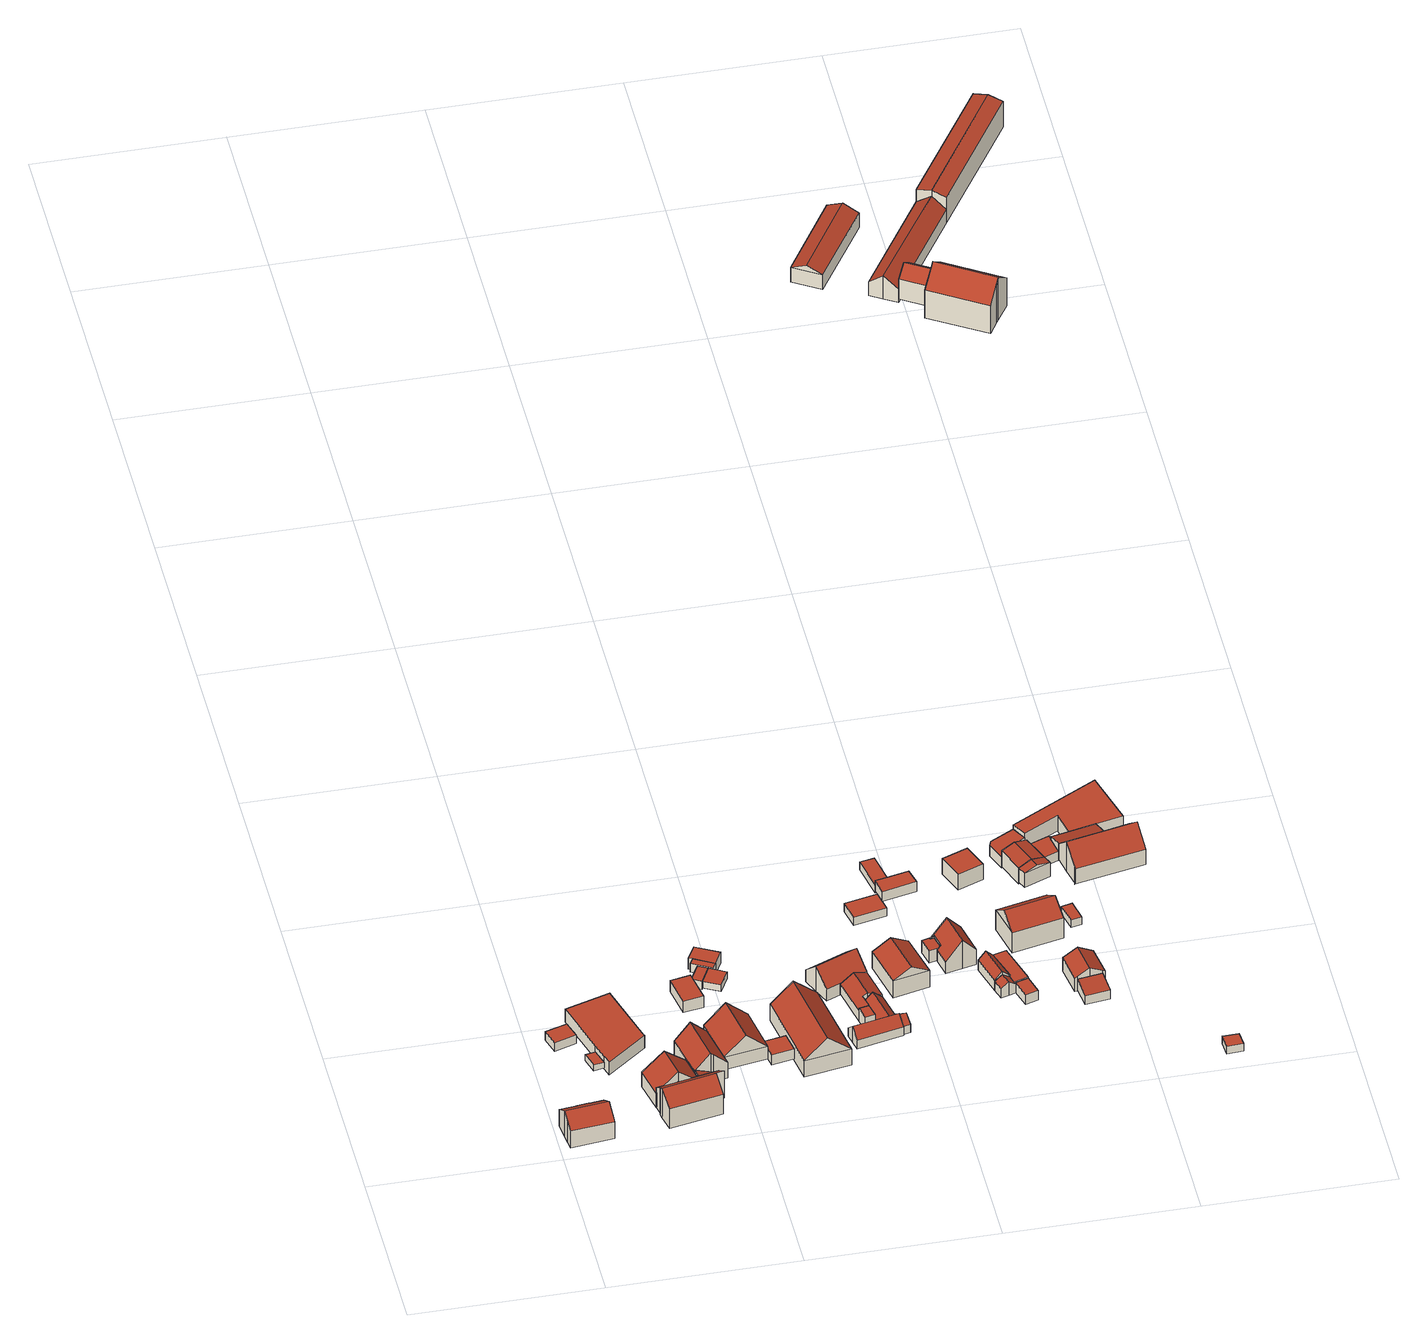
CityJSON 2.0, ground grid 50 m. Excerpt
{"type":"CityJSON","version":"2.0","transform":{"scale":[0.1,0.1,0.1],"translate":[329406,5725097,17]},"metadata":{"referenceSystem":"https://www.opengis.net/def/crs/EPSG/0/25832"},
"CityObjects":{
"building1":{"type":"Building","attributes":{"Geometrietyp2DReferenz":"3000","Gemeindeschluessel":"05170048","function":"31001_1010","roofType":"3100","measuredHeight":8.38},"address":[{"country":"Germany","locality":"Wesel","thoroughfareNumber":"11","thoroughfareName":"Werricher Straße"}],"geometry":[{"type":"Solid","lod":"2","boundaries":[[[[0,1,2,3]],[[4,5,1,0]],[[6,7,5,4]],[[8,9,7,6]],[[10,11,9,8]],[[12,13,11,10]],[[14,15,13,12]],[[16,17,15,14]],[[18,19,17,16]],[[20,21,19,18]],[[3,2,21,20]],[[16,14,12,10,8,6,4,18]],[[0,3,20,18,4]],[[1,5,7,9,11,13,15,17,19,21,2]]]],"semantics":{"surfaces":[{"type":"WallSurface"},{"type":"RoofSurface"},{"type":"GroundSurface"}],"values":[[0,0,0,0,0,0,0,0,0,0,0,1,1,2]]}}]},
"building2":{"type":"Building","attributes":{"Geometrietyp2DReferenz":"3000","Gemeindeschluessel":"05170048","function":"31001_2463","roofType":"1000","measuredHeight":2.79},"geometry":[{"type":"Solid","lod":"2","boundaries":[[[[22,23,24,25]],[[26,27,23,22]],[[28,29,27,26]],[[25,24,29,28]],[[26,22,25,28]],[[23,27,29,24]]]],"semantics":{"surfaces":[{"type":"WallSurface"},{"type":"RoofSurface"},{"type":"GroundSurface"}],"values":[[0,0,0,0,1,2]]}}]},
"building3":{"type":"Building","attributes":{"Geometrietyp2DReferenz":"3000","Gemeindeschluessel":"05170048","function":"31001_2723","roofType":"1000","measuredHeight":1.92},"geometry":[{"type":"Solid","lod":"2","boundaries":[[[[30,31,32,33]],[[34,35,31,30]],[[36,37,35,34]],[[33,32,37,36]],[[34,30,33,36]],[[31,35,37,32]]]],"semantics":{"surfaces":[{"type":"WallSurface"},{"type":"RoofSurface"},{"type":"GroundSurface"}],"values":[[0,0,0,0,1,2]]}}]},
"building4":{"type":"Building","attributes":{"Geometrietyp2DReferenz":"3000","Gemeindeschluessel":"05170048","function":"31001_2720","roofType":"1000","measuredHeight":4.07},"geometry":[{"type":"Solid","lod":"2","boundaries":[[[[38,39,40,41]],[[42,43,39,38]],[[44,45,43,42]],[[46,47,45,44]],[[48,49,47,46]],[[50,51,49,48]],[[52,53,51,50]],[[54,55,53,52]],[[41,40,55,54]],[[52,50,48,46,44,42,38,41,54]],[[39,43,45,47,49,51,53,55,40]]]],"semantics":{"surfaces":[{"type":"WallSurface"},{"type":"RoofSurface"},{"type":"GroundSurface"}],"values":[[0,0,0,0,0,0,0,0,0,1,2]]}}]},
"building5":{"type":"Building","attributes":{"Geometrietyp2DReferenz":"3000","Gemeindeschluessel":"05170048","function":"31001_1010","roofType":"3100","measuredHeight":9.38},"address":[{"country":"Germany","locality":"Wesel","thoroughfareNumber":"20b","thoroughfareName":"Eyländer Weg"},{"country":"Germany","locality":"Wesel","thoroughfareNumber":"20a","thoroughfareName":"Eyländer Weg"}],"geometry":[{"type":"Solid","lod":"2","boundaries":[[[[56,57,58,59]],[[60,61,57,56]],[[62,63,61,60]],[[64,65,63,62]],[[66,67,65,64]],[[68,69,67,66]],[[59,58,69,68]],[[60,56,59,62]],[[68,66,64,62,59]],[[57,61,63,65,67,69,58]]]],"semantics":{"surfaces":[{"type":"WallSurface"},{"type":"RoofSurface"},{"type":"GroundSurface"}],"values":[[0,0,0,0,0,0,0,1,1,2]]}}]},
"building6":{"type":"Building","attributes":{"Geometrietyp2DReferenz":"3000","Gemeindeschluessel":"05170048","function":"31001_1010","roofType":"3100","measuredHeight":9.57},"address":[{"country":"Germany","locality":"Wesel","thoroughfareNumber":"20","thoroughfareName":"Eyländer Weg"}],"geometry":[{"type":"Solid","lod":"2","boundaries":[[[[70,71,72,73]],[[74,75,71,70]],[[76,77,75,74]],[[78,79,77,76]],[[80,81,79,78]],[[82,83,81,80]],[[84,85,83,82]],[[86,87,85,84]],[[88,89,87,86]],[[90,91,89,88]],[[73,72,91,90]],[[84,82,80,78,76,74,70,73,86]],[[90,88,86,73]],[[71,75,77,79,81,83,85,87,89,91,72]]]],"semantics":{"surfaces":[{"type":"WallSurface"},{"type":"RoofSurface"},{"type":"GroundSurface"}],"values":[[0,0,0,0,0,0,0,0,0,0,0,1,1,2]]}}]},
"building7":{"type":"Building","attributes":{"Geometrietyp2DReferenz":"3000","Gemeindeschluessel":"05170048","function":"31001_1010","roofType":"2100","measuredHeight":5.4},"address":[{"country":"Germany","locality":"Wesel","thoroughfareNumber":"20a","thoroughfareName":"Eyländer Weg"}],"geometry":[{"type":"Solid","lod":"2","boundaries":[[[[92,93,94,95]],[[96,97,93,92]],[[98,99,97,96]],[[95,94,99,98]],[[96,92,95,98]],[[93,97,99,94]]]],"semantics":{"surfaces":[{"type":"WallSurface"},{"type":"RoofSurface"},{"type":"GroundSurface"}],"values":[[0,0,0,0,1,2]]}}]},
"building8":{"type":"Building","attributes":{"Geometrietyp2DReferenz":"3000","Gemeindeschluessel":"05170048","function":"31001_1010","roofType":"3100","measuredHeight":9.4},"address":[{"country":"Germany","locality":"Wesel","thoroughfareNumber":"20c","thoroughfareName":"Eyländer Weg"},{"country":"Germany","locality":"Wesel","thoroughfareNumber":"20d","thoroughfareName":"Eyländer Weg"}],"geometry":[{"type":"Solid","lod":"2","boundaries":[[[[100,101,102,103]],[[104,105,101,100]],[[106,107,105,104]],[[108,109,107,106]],[[110,111,109,108]],[[112,113,111,110]],[[114,115,113,112]],[[103,102,115,114]],[[106,104,100,103,108]],[[114,112,110,108,103]],[[101,105,107,109,111,113,115,102]]]],"semantics":{"surfaces":[{"type":"WallSurface"},{"type":"RoofSurface"},{"type":"GroundSurface"}],"values":[[0,0,0,0,0,0,0,0,1,1,2]]}}]},
"building9":{"type":"Building","attributes":{"Geometrietyp2DReferenz":"3000","Gemeindeschluessel":"05170048","function":"51009_1610","roofType":"1000","measuredHeight":3.57},"geometry":[{"type":"Solid","lod":"2","boundaries":[[[[116,117,118,119]],[[120,121,117,116]],[[122,123,121,120]],[[119,118,123,122]],[[120,116,119,122]],[[117,121,123,118]]]],"semantics":{"surfaces":[{"type":"WallSurface"},{"type":"RoofSurface"},{"type":"GroundSurface"}],"values":[[0,0,0,0,1,2]]}}]},
"building10":{"type":"Building","attributes":{"Geometrietyp2DReferenz":"3000","Gemeindeschluessel":"05170048","function":"31001_2723","roofType":"3100","measuredHeight":9.47},"address":[{"country":"Germany","locality":"Wesel","thoroughfareNumber":"22","thoroughfareName":"Eyländer Weg"}],"geometry":[{"type":"Solid","lod":"2","boundaries":[[[[124,125,126,127]],[[128,129,125,124]],[[130,131,129,128]],[[127,126,131,130]],[[124,132,128]],[[130,133,127]],[[127,133,132,124]],[[128,132,133,130]],[[125,129,131,126]]]],"semantics":{"surfaces":[{"type":"WallSurface"},{"type":"RoofSurface"},{"type":"GroundSurface"}],"values":[[0,0,0,0,0,0,1,1,2]]}}]},
"building11":{"type":"Building","attributes":{"Geometrietyp2DReferenz":"3000","Gemeindeschluessel":"05170048","function":"51009_1610","roofType":"1000","measuredHeight":2.69},"geometry":[{"type":"Solid","lod":"2","boundaries":[[[[134,135,136,137]],[[138,139,135,134]],[[140,141,139,138]],[[137,136,141,140]],[[138,134,137,140]],[[135,139,141,136]]]],"semantics":{"surfaces":[{"type":"WallSurface"},{"type":"RoofSurface"},{"type":"GroundSurface"}],"values":[[0,0,0,0,1,2]]}}]},
"building12":{"type":"Building","attributes":{"Geometrietyp2DReferenz":"3000","Gemeindeschluessel":"05170048","function":"31001_2463","roofType":"1000","measuredHeight":2.11},"geometry":[{"type":"Solid","lod":"2","boundaries":[[[[142,143,144,145]],[[138,146,143,142]],[[134,147,146,138]],[[145,144,147,134]],[[138,142,145,134]],[[143,146,147,144]]]],"semantics":{"surfaces":[{"type":"WallSurface"},{"type":"RoofSurface"},{"type":"GroundSurface"}],"values":[[0,0,0,0,1,2]]}}]},
"building13":{"type":"Building","attributes":{"Geometrietyp2DReferenz":"3000","Gemeindeschluessel":"05170048","function":"51009_1610","roofType":"1000","measuredHeight":2.84},"geometry":[{"type":"Solid","lod":"2","boundaries":[[[[148,149,150,151]],[[152,153,149,148]],[[154,155,153,152]],[[151,150,155,154]],[[152,148,151,154]],[[149,153,155,150]]]],"semantics":{"surfaces":[{"type":"WallSurface"},{"type":"RoofSurface"},{"type":"GroundSurface"}],"values":[[0,0,0,0,1,2]]}}]},
"building14":{"type":"Building","attributes":{"Geometrietyp2DReferenz":"3000","Gemeindeschluessel":"05170048","function":"51009_1610","roofType":"1000","measuredHeight":3.28},"geometry":[{"type":"Solid","lod":"2","boundaries":[[[[156,157,158,159]],[[160,161,157,156]],[[162,163,161,160]],[[164,165,163,162]],[[159,158,165,164]],[[162,160,156,159,164]],[[157,161,163,165,158]]]],"semantics":{"surfaces":[{"type":"WallSurface"},{"type":"RoofSurface"},{"type":"GroundSurface"}],"values":[[0,0,0,0,0,1,2]]}}]},
"building15":{"type":"Building","attributes":{"Geometrietyp2DReferenz":"3000","Gemeindeschluessel":"05170048","function":"51009_1610","roofType":"1000","measuredHeight":3.45},"geometry":[{"type":"Solid","lod":"2","boundaries":[[[[166,167,168,169]],[[170,171,167,166]],[[151,172,171,170]],[[154,173,172,151]],[[169,168,173,154]],[[151,170,166,169,154]],[[167,171,172,173,168]]]],"semantics":{"surfaces":[{"type":"WallSurface"},{"type":"RoofSurface"},{"type":"GroundSurface"}],"values":[[0,0,0,0,0,1,2]]}}]},
"building16":{"type":"Building","attributes":{"Geometrietyp2DReferenz":"3000","Gemeindeschluessel":"05170048","function":"31001_1210","roofType":"3100","measuredHeight":10.65},"address":[{"country":"Germany","locality":"Wesel","thoroughfareNumber":"22","thoroughfareName":"Eyländer Weg"}],"geometry":[{"type":"Solid","lod":"2","boundaries":[[[[174,175,176,177]],[[178,179,175,174]],[[180,181,179,178]],[[177,176,181,180]],[[174,182,178]],[[180,183,177]],[[177,183,182,174]],[[178,182,183,180]],[[175,179,181,176]]]],"semantics":{"surfaces":[{"type":"WallSurface"},{"type":"RoofSurface"},{"type":"GroundSurface"}],"values":[[0,0,0,0,0,0,1,1,2]]}}]},
"building17":{"type":"Building","attributes":{"Geometrietyp2DReferenz":"3000","Gemeindeschluessel":"05170048","function":"51009_1610","roofType":"1000","measuredHeight":4.16},"geometry":[{"type":"Solid","lod":"2","boundaries":[[[[184,185,186,187]],[[188,189,185,184]],[[190,191,189,188]],[[187,186,191,190]],[[188,184,187,190]],[[185,189,191,186]]]],"semantics":{"surfaces":[{"type":"WallSurface"},{"type":"RoofSurface"},{"type":"GroundSurface"}],"values":[[0,0,0,0,1,2]]}}]},
"building18":{"type":"Building","attributes":{"Gemeindeschluessel":"05170048","Geometrietyp2DReferenz":"3000","function":"31001_2723"},"address":[{"country":"Germany","locality":"Wesel","thoroughfareNumber":"22","thoroughfareName":"Eyländer Weg"}],"children":["building18-1","building18-2"]},
"building18-1":{"type":"BuildingPart","attributes":{"roofType":"3100","measuredHeight":5.13},"parents":["building18"],"geometry":[{"type":"MultiSurface","lod":"2","boundaries":[[[192,193,194,195]],[[196,197,193,192]],[[198,199,197,196]],[[200,201,202,203]],[[204,205,201,200]],[[206,207,205,204]],[[195,194,207,206]],[[195,206,204,192]],[[193,197,199,202,201,205,207,194]],[[203,202,199,198]],[[208,204,200,203]],[[196,192,208,198]],[[198,208,203]]],"semantics":{"surfaces":[{"type":"WallSurface"},{"type":"RoofSurface"},{"type":"GroundSurface"},{"type":"ClosureSurface"}],"values":[0,0,0,0,0,0,0,1,2,3,1,1,3]}}]},
"building18-2":{"type":"BuildingPart","attributes":{"roofType":"5000","measuredHeight":5.13},"parents":["building18"],"geometry":[{"type":"Solid","lod":"2","boundaries":[[[[209,210,211,212]],[[213,214,210,209]],[[215,216,214,213]],[[203,202,216,215]],[[212,211,199,198]],[[198,208,213,209,212]],[[203,215,213,208]],[[210,214,216,202,199,211]],[[198,199,202,203]],[[198,203,208]]]],"semantics":{"surfaces":[{"type":"WallSurface"},{"type":"RoofSurface"},{"type":"GroundSurface"},{"type":"ClosureSurface"}],"values":[[0,0,0,0,0,1,1,2,3,3]]}}]},
"building19":{"type":"Building","attributes":{"Geometrietyp2DReferenz":"3000","Gemeindeschluessel":"05170048","function":"31001_2723","roofType":"3100","measuredHeight":8.13},"address":[{"country":"Germany","locality":"Wesel","thoroughfareNumber":"22","thoroughfareName":"Eyländer Weg"}],"geometry":[{"type":"Solid","lod":"2","boundaries":[[[[217,218,219,220]],[[221,222,218,217]],[[223,224,222,221]],[[225,226,224,223]],[[227,228,226,225]],[[229,230,228,227]],[[220,219,230,229]],[[220,229,227,225,217]],[[223,221,217,225]],[[218,222,224,226,228,230,219]]]],"semantics":{"surfaces":[{"type":"WallSurface"},{"type":"RoofSurface"},{"type":"GroundSurface"}],"values":[[0,0,0,0,0,0,0,1,1,2]]}}]},
"building20":{"type":"Building","attributes":{"Geometrietyp2DReferenz":"3000","Gemeindeschluessel":"05170048","function":"31001_2120","roofType":"3100","measuredHeight":5.08},"address":[{"country":"Germany","locality":"Wesel","thoroughfareNumber":"22","thoroughfareName":"Eyländer Weg"}],"geometry":[{"type":"Solid","lod":"2","boundaries":[[[[231,191,186,232]],[[233,234,191,231]],[[235,236,234,233]],[[237,238,236,235]],[[239,240,238,237]],[[241,242,240,239]],[[243,244,242,241]],[[232,186,244,243]],[[233,231,232,243,241,235]],[[239,237,235,241]],[[191,234,236,238,240,242,244,186]]]],"semantics":{"surfaces":[{"type":"WallSurface"},{"type":"RoofSurface"},{"type":"GroundSurface"}],"values":[[0,0,0,0,0,0,0,0,1,1,2]]}}]},
"building21":{"type":"Building","attributes":{"Geometrietyp2DReferenz":"3000","Gemeindeschluessel":"05170048","function":"31001_2723","roofType":"3100","measuredHeight":4.64},"address":[{"country":"Germany","locality":"Wesel","thoroughfareNumber":"24","thoroughfareName":"Eyländer Weg"}],"geometry":[{"type":"Solid","lod":"2","boundaries":[[[[245,246,247,248]],[[249,250,246,245]],[[251,252,250,249]],[[248,247,252,251]],[[245,253,249]],[[251,254,248]],[[248,254,253,245]],[[249,253,254,251]],[[246,250,252,247]]]],"semantics":{"surfaces":[{"type":"WallSurface"},{"type":"RoofSurface"},{"type":"GroundSurface"}],"values":[[0,0,0,0,0,0,1,1,2]]}}]},
"building22":{"type":"Building","attributes":{"Geometrietyp2DReferenz":"3000","Gemeindeschluessel":"05170048","function":"31001_1010","roofType":"3100","measuredHeight":8.18},"address":[{"country":"Germany","locality":"Wesel","thoroughfareNumber":"24","thoroughfareName":"Eyländer Weg"}],"geometry":[{"type":"Solid","lod":"2","boundaries":[[[[255,256,257,258]],[[259,260,256,255]],[[261,262,260,259]],[[258,257,262,261]],[[255,263,259]],[[261,264,258]],[[258,264,263,255]],[[259,263,264,261]],[[256,260,262,257]]]],"semantics":{"surfaces":[{"type":"WallSurface"},{"type":"RoofSurface"},{"type":"GroundSurface"}],"values":[[0,0,0,0,0,0,1,1,2]]}}]},
"building23":{"type":"Building","attributes":{"Geometrietyp2DReferenz":"3000","Gemeindeschluessel":"05170048","function":"31001_2463","roofType":"1000","measuredHeight":2.61},"geometry":[{"type":"Solid","lod":"2","boundaries":[[[[265,266,267,268]],[[269,270,266,265]],[[271,272,270,269]],[[268,267,272,271]],[[269,265,268,271]],[[266,270,272,267]]]],"semantics":{"surfaces":[{"type":"WallSurface"},{"type":"RoofSurface"},{"type":"GroundSurface"}],"values":[[0,0,0,0,1,2]]}}]},
"building24":{"type":"Building","attributes":{"Geometrietyp2DReferenz":"3000","Gemeindeschluessel":"05170048","function":"51009_1610","roofType":"1000","measuredHeight":3.93},"geometry":[{"type":"Solid","lod":"2","boundaries":[[[[273,274,275,276]],[[277,278,274,273]],[[279,280,278,277]],[[281,282,280,279]],[[283,284,282,281]],[[285,286,284,283]],[[276,275,286,285]],[[283,281,279,277,273,276,285]],[[274,278,280,282,284,286,275]]]],"semantics":{"surfaces":[{"type":"WallSurface"},{"type":"RoofSurface"},{"type":"GroundSurface"}],"values":[[0,0,0,0,0,0,0,1,2]]}}]},
"building25":{"type":"Building","attributes":{"Geometrietyp2DReferenz":"3000","Gemeindeschluessel":"05170048","function":"31001_2723","roofType":"1000","measuredHeight":2.4},"geometry":[{"type":"Solid","lod":"2","boundaries":[[[[287,288,289,290]],[[291,292,288,287]],[[293,294,292,291]],[[290,289,294,293]],[[291,287,290,293]],[[288,292,294,289]]]],"semantics":{"surfaces":[{"type":"WallSurface"},{"type":"RoofSurface"},{"type":"GroundSurface"}],"values":[[0,0,0,0,1,2]]}}]},
"building26":{"type":"Building","attributes":{"Geometrietyp2DReferenz":"3000","Gemeindeschluessel":"05170048","function":"31001_1010","roofType":"3100","measuredHeight":8.99},"address":[{"country":"Germany","locality":"Wesel","thoroughfareNumber":"26","thoroughfareName":"Eyländer Weg"}],"geometry":[{"type":"Solid","lod":"2","boundaries":[[[[295,296,297,298]],[[299,300,296,295]],[[301,302,300,299]],[[303,304,302,301]],[[305,306,304,303]],[[307,308,306,305]],[[309,310,308,307]],[[311,312,310,309]],[[313,314,312,311]],[[298,297,314,313]],[[303,301,299,295,298,313,311,305]],[[309,307,305,311]],[[296,300,302,304,306,308,310,312,314,297]]]],"semantics":{"surfaces":[{"type":"WallSurface"},{"type":"RoofSurface"},{"type":"GroundSurface"}],"values":[[0,0,0,0,0,0,0,0,0,0,1,1,2]]}}]},
"building27":{"type":"Building","attributes":{"Geometrietyp2DReferenz":"3000","Gemeindeschluessel":"05170048","function":"51009_1610","roofType":"1000","measuredHeight":3.19},"geometry":[{"type":"Solid","lod":"2","boundaries":[[[[315,316,317,318]],[[319,320,316,315]],[[321,322,320,319]],[[323,324,322,321]],[[318,317,324,323]],[[321,319,315,318,323]],[[316,320,322,324,317]]]],"semantics":{"surfaces":[{"type":"WallSurface"},{"type":"RoofSurface"},{"type":"GroundSurface"}],"values":[[0,0,0,0,0,1,2]]}}]},
"building28":{"type":"Building","attributes":{"Geometrietyp2DReferenz":"3000","Gemeindeschluessel":"05170048","function":"31001_2723","roofType":"3100","measuredHeight":4.32},"address":[{"country":"Germany","locality":"Wesel","thoroughfareNumber":"26","thoroughfareName":"Eyländer Weg"}],"geometry":[{"type":"Solid","lod":"2","boundaries":[[[[325,326,327,328]],[[329,330,326,325]],[[331,332,330,329]],[[333,334,332,331]],[[335,336,334,333]],[[337,338,336,335]],[[328,327,338,337]],[[329,325,328,331]],[[337,335,333,331,328]],[[326,330,332,334,336,338,327]]]],"semantics":{"surfaces":[{"type":"WallSurface"},{"type":"RoofSurface"},{"type":"GroundSurface"}],"values":[[0,0,0,0,0,0,0,1,1,2]]}}]},
"building29":{"type":"Building","attributes":{"Geometrietyp2DReferenz":"3000","Gemeindeschluessel":"05170048","function":"31001_2463","roofType":"3100","measuredHeight":5.25},"address":[{"country":"Germany","locality":"Wesel","thoroughfareNumber":"26","thoroughfareName":"Eyländer Weg"}],"geometry":[{"type":"Solid","lod":"2","boundaries":[[[[339,330,332,340]],[[341,342,330,339]],[[343,344,342,341]],[[345,346,344,343]],[[347,348,346,345]],[[349,334,348,347]],[[340,332,334,349]],[[349,347,345,343,340]],[[341,339,340,343]],[[330,342,344,346,348,334,332]]]],"semantics":{"surfaces":[{"type":"WallSurface"},{"type":"RoofSurface"},{"type":"GroundSurface"}],"values":[[0,0,0,0,0,0,0,1,1,2]]}}]},
"building30":{"type":"Building","attributes":{"Geometrietyp2DReferenz":"3000","Gemeindeschluessel":"05170048","function":"51009_1610","roofType":"1000","measuredHeight":3.03},"geometry":[{"type":"Solid","lod":"2","boundaries":[[[[350,351,352,353]],[[354,355,351,350]],[[356,357,355,354]],[[353,352,357,356]],[[354,350,353,356]],[[351,355,357,352]]]],"semantics":{"surfaces":[{"type":"WallSurface"},{"type":"RoofSurface"},{"type":"GroundSurface"}],"values":[[0,0,0,0,1,2]]}}]},
"building31":{"type":"Building","attributes":{"Geometrietyp2DReferenz":"3000","Gemeindeschluessel":"05170048","function":"31001_1010","roofType":"1000","measuredHeight":3.21},"address":[{"country":"Germany","locality":"Wesel","thoroughfareNumber":"28","thoroughfareName":"Eyländer Weg"}],"geometry":[{"type":"Solid","lod":"2","boundaries":[[[[358,359,360,361]],[[362,336,359,358]],[[363,334,336,362]],[[347,348,334,363]],[[345,346,348,347]],[[361,360,346,345]],[[347,363,362,358,361,345]],[[359,336,334,348,346,360]]]],"semantics":{"surfaces":[{"type":"WallSurface"},{"type":"RoofSurface"},{"type":"GroundSurface"}],"values":[[0,0,0,0,0,0,1,2]]}}]},
"building32":{"type":"Building","attributes":{"Geometrietyp2DReferenz":"3000","Gemeindeschluessel":"05170048","function":"31001_2463","roofType":"1000","measuredHeight":5.01},"address":[{"country":"Germany","locality":"Wesel","thoroughfareNumber":"26","thoroughfareName":"Eyländer Weg"}],"geometry":[{"type":"Solid","lod":"2","boundaries":[[[[364,365,366,367]],[[368,369,365,364]],[[370,371,369,368]],[[367,366,371,370]],[[368,364,367,370]],[[365,369,371,366]]]],"semantics":{"surfaces":[{"type":"WallSurface"},{"type":"RoofSurface"},{"type":"GroundSurface"}],"values":[[0,0,0,0,1,2]]}}]},
"building33":{"type":"Building","attributes":{"Geometrietyp2DReferenz":"3000","Gemeindeschluessel":"05170048","function":"31001_1010","roofType":"3100","measuredHeight":9.89},"address":[{"country":"Germany","locality":"Wesel","thoroughfareNumber":"28","thoroughfareName":"Eyländer Weg"}],"geometry":[{"type":"Solid","lod":"2","boundaries":[[[[372,373,374,375]],[[376,377,373,372]],[[378,379,377,376]],[[375,374,379,378]],[[372,380,376]],[[378,381,375]],[[375,381,380,372]],[[376,380,381,378]],[[373,377,379,374]]]],"semantics":{"surfaces":[{"type":"WallSurface"},{"type":"RoofSurface"},{"type":"GroundSurface"}],"values":[[0,0,0,0,0,0,1,1,2]]}}]},
"building34":{"type":"Building","attributes":{"Geometrietyp2DReferenz":"3000","Gemeindeschluessel":"05170048","function":"31001_2723","roofType":"2100","measuredHeight":3.77},"address":[{"country":"Germany","locality":"Wesel","thoroughfareNumber":"28","thoroughfareName":"Eyländer Weg"}],"geometry":[{"type":"Solid","lod":"2","boundaries":[[[[382,383,384,385]],[[386,387,383,382]],[[388,389,387,386]],[[385,384,389,388]],[[386,382,385,388]],[[383,387,389,384]]]],"semantics":{"surfaces":[{"type":"WallSurface"},{"type":"RoofSurface"},{"type":"GroundSurface"}],"values":[[0,0,0,0,1,2]]}}]},
"building35":{"type":"Building","attributes":{"Geometrietyp2DReferenz":"3000","Gemeindeschluessel":"05170048","function":"31001_2463","roofType":"3100","measuredHeight":6.54},"address":[{"country":"Germany","locality":"Wesel","thoroughfareNumber":"28","thoroughfareName":"Eyländer Weg"}],"geometry":[{"type":"Solid","lod":"2","boundaries":[[[[390,391,392,393]],[[394,395,391,390]],[[396,397,395,394]],[[398,399,397,396]],[[400,401,399,398]],[[402,403,401,400]],[[404,405,403,402]],[[393,392,405,404]],[[404,402,400,398,393]],[[396,394,390,393,398]],[[391,395,397,399,401,403,405,392]]]],"semantics":{"surfaces":[{"type":"WallSurface"},{"type":"RoofSurface"},{"type":"GroundSurface"}],"values":[[0,0,0,0,0,0,0,0,1,1,2]]}}]},
"building36":{"type":"Building","attributes":{"Geometrietyp2DReferenz":"3000","Gemeindeschluessel":"05170048","function":"31001_2720","roofType":"1000","measuredHeight":3.34},"address":[{"country":"Germany","locality":"Wesel","thoroughfareNumber":"36","thoroughfareName":"Eyländer Weg"}],"geometry":[{"type":"Solid","lod":"2","boundaries":[[[[406,407,408,409]],[[410,411,407,406]],[[412,413,411,410]],[[414,415,413,412]],[[416,417,415,414]],[[418,419,417,416]],[[409,408,419,418]],[[416,414,412,410,406,409,418]],[[407,411,413,415,417,419,408]]]],"semantics":{"surfaces":[{"type":"WallSurface"},{"type":"RoofSurface"},{"type":"GroundSurface"}],"values":[[0,0,0,0,0,0,0,1,2]]}}]},
"building37":{"type":"Building","attributes":{"Geometrietyp2DReferenz":"3000","Gemeindeschluessel":"05170048","function":"31001_2463","roofType":"3100","measuredHeight":6.21},"address":[{"country":"Germany","locality":"Wesel","thoroughfareNumber":"36","thoroughfareName":"Eyländer Weg"}],"geometry":[{"type":"Solid","lod":"2","boundaries":[[[[420,421,422,423]],[[424,425,421,420]],[[426,427,425,424]],[[428,429,427,426]],[[430,431,429,428]],[[432,433,431,430]],[[423,422,433,432]],[[423,432,430,420]],[[428,426,424,420,430]],[[421,425,427,429,431,433,422]]]],"semantics":{"surfaces":[{"type":"WallSurface"},{"type":"RoofSurface"},{"type":"GroundSurface"}],"values":[[0,0,0,0,0,0,0,1,1,2]]}}]},
"building38":{"type":"Building","attributes":{"Geometrietyp2DReferenz":"3000","Gemeindeschluessel":"05170048","function":"31001_2463","roofType":"3100","measuredHeight":5.55},"address":[{"country":"Germany","locality":"Wesel","thoroughfareNumber":"36","thoroughfareName":"Eyländer Weg"}],"geometry":[{"type":"Solid","lod":"2","boundaries":[[[[434,435,436,428]],[[437,438,435,434]],[[432,439,438,437]],[[428,436,439,432]],[[434,440,437]],[[432,430,428]],[[428,430,440,434]],[[437,440,430,432]],[[435,438,439,436]]]],"semantics":{"surfaces":[{"type":"WallSurface"},{"type":"RoofSurface"},{"type":"GroundSurface"}],"values":[[0,0,0,0,0,0,1,1,2]]}}]},
"building39":{"type":"Building","attributes":{"Geometrietyp2DReferenz":"3000","Gemeindeschluessel":"05170048","function":"31001_2463","roofType":"1000","measuredHeight":2.42},"address":[{"country":"Germany","locality":"Wesel","thoroughfareNumber":"28","thoroughfareName":"Eyländer Weg"}],"geometry":[{"type":"Solid","lod":"2","boundaries":[[[[441,442,443,444]],[[445,446,442,441]],[[447,448,446,445]],[[444,443,448,447]],[[445,441,444,447]],[[442,446,448,443]]]],"semantics":{"surfaces":[{"type":"WallSurface"},{"type":"RoofSurface"},{"type":"GroundSurface"}],"values":[[0,0,0,0,1,2]]}}]},
"building40":{"type":"Building","attributes":{"Geometrietyp2DReferenz":"3000","Gemeindeschluessel":"05170048","function":"31001_2720","roofType":"1000","measuredHeight":2.86},"address":[{"country":"Germany","locality":"Wesel","thoroughfareNumber":"36","thoroughfareName":"Eyländer Weg"}],"geometry":[{"type":"Solid","lod":"2","boundaries":[[[[449,450,451,452]],[[453,454,450,449]],[[455,456,454,453]],[[457,458,456,455]],[[459,460,458,457]],[[452,451,460,459]],[[457,455,453,449,452,459]],[[450,454,456,458,460,451]]]],"semantics":{"surfaces":[{"type":"WallSurface"},{"type":"RoofSurface"},{"type":"GroundSurface"}],"values":[[0,0,0,0,0,0,1,2]]}}]},
"building41":{"type":"Building","attributes":{"Geometrietyp2DReferenz":"3000","Gemeindeschluessel":"05170048","function":"51009_1610","roofType":"1000","measuredHeight":2.42},"geometry":[{"type":"Solid","lod":"2","boundaries":[[[[461,462,463,464]],[[465,466,462,461]],[[467,468,466,465]],[[464,463,468,467]],[[465,461,464,467]],[[462,466,468,463]]]],"semantics":{"surfaces":[{"type":"WallSurface"},{"type":"RoofSurface"},{"type":"GroundSurface"}],"values":[[0,0,0,0,1,2]]}}]},
"building42":{"type":"Building","attributes":{"Geometrietyp2DReferenz":"3000","Gemeindeschluessel":"05170048","function":"31001_2720","roofType":"2100","measuredHeight":5.36},"address":[{"country":"Germany","locality":"Wesel","thoroughfareNumber":"36","thoroughfareName":"Eyländer Weg"}],"geometry":[{"type":"Solid","lod":"2","boundaries":[[[[469,470,471,472]],[[473,474,470,469]],[[475,476,474,473]],[[477,478,476,475]],[[479,480,478,477]],[[481,482,480,479]],[[483,484,482,481]],[[472,471,484,483]],[[481,479,477,475,473,469,472,483]],[[470,474,476,478,480,482,484,471]]]],"semantics":{"surfaces":[{"type":"WallSurface"},{"type":"RoofSurface"},{"type":"GroundSurface"}],"values":[[0,0,0,0,0,0,0,0,1,2]]}}]},
"building43":{"type":"Building","attributes":{"Geometrietyp2DReferenz":"3000","Gemeindeschluessel":"05170048","function":"31001_2720","roofType":"1000","measuredHeight":4.89},"address":[{"country":"Germany","locality":"Wesel","thoroughfareNumber":"36","thoroughfareName":"Eyländer Weg"}],"geometry":[{"type":"Solid","lod":"2","boundaries":[[[[485,486,487,488]],[[489,490,486,485]],[[491,492,490,489]],[[493,494,492,491]],[[495,496,494,493]],[[497,498,496,495]],[[488,487,498,497]],[[495,493,491,489,485,488,497]],[[486,490,492,494,496,498,487]]]],"semantics":{"surfaces":[{"type":"WallSurface"},{"type":"RoofSurface"},{"type":"GroundSurface"}],"values":[[0,0,0,0,0,0,0,1,2]]}}]},
"building44":{"type":"Building","attributes":{"Gemeindeschluessel":"05170048","Geometrietyp2DReferenz":"3000","function":"31001_1010","roofType":"3100","measuredHeight":9.58},"address":[{"country":"Germany","locality":"Wesel","thoroughfareNumber":"36","thoroughfareName":"Eyländer Weg"}],"geometry":[{"type":"Solid","lod":"2","boundaries":[[[[499,500,501,502]],[[503,504,500,499]],[[505,506,504,503]],[[507,508,506,505]],[[509,510,508,507]],[[511,512,510,509]],[[513,514,512,511]],[[515,516,514,513]],[[517,518,516,515]],[[502,501,518,517]],[[513,511,509,507,515]],[[505,503,499,502,517,515,507]],[[500,504,506,508,510,512,514,516,518,501]]]],"semantics":{"surfaces":[{"type":"WallSurface"},{"type":"RoofSurface"},{"type":"GroundSurface"}],"values":[[0,0,0,0,0,0,0,0,0,0,1,1,2]]}}]},
"building45":{"type":"Building","attributes":{"Geometrietyp2DReferenz":"3000","Gemeindeschluessel":"05170048","function":"31001_2720","roofType":"3100","measuredHeight":6.61},"address":[{"country":"Germany","locality":"Wesel","thoroughfareNumber":"42","thoroughfareName":"Eyländer Weg"}],"geometry":[{"type":"Solid","lod":"2","boundaries":[[[[519,520,521,522]],[[523,524,520,519]],[[525,526,524,523]],[[522,521,526,525]],[[519,527,523]],[[525,528,522]],[[522,528,527,519]],[[523,527,528,525]],[[520,524,526,521]]]],"semantics":{"surfaces":[{"type":"WallSurface"},{"type":"RoofSurface"},{"type":"GroundSurface"}],"values":[[0,0,0,0,0,0,1,1,2]]}}]},
"building46":{"type":"Building","attributes":{"Geometrietyp2DReferenz":"3000","Gemeindeschluessel":"05170048","function":"31001_2463","roofType":"3100","measuredHeight":9.08},"address":[{"country":"Germany","locality":"Wesel","thoroughfareNumber":"42","thoroughfareName":"Eyländer Weg"}],"geometry":[{"type":"Solid","lod":"2","boundaries":[[[[529,530,531,532]],[[533,534,530,529]],[[535,536,534,533]],[[537,538,536,535]],[[539,540,538,537]],[[541,542,540,539]],[[532,531,542,541]],[[532,541,539,529]],[[537,535,533,529,539]],[[530,534,536,538,540,542,531]]]],"semantics":{"surfaces":[{"type":"WallSurface"},{"type":"RoofSurface"},{"type":"GroundSurface"}],"values":[[0,0,0,0,0,0,0,1,1,2]]}}]},
"building47":{"type":"Building","attributes":{"name":"Willichshof","Geometrietyp2DReferenz":"3000","Gemeindeschluessel":"05170048","function":"31001_1210","roofType":"3100","measuredHeight":13.73},"address":[{"country":"Germany","locality":"Wesel","thoroughfareNumber":"42","thoroughfareName":"Eyländer Weg"}],"geometry":[{"type":"Solid","lod":"2","boundaries":[[[[543,544,545,546]],[[547,542,544,543]],[[548,549,542,547]],[[550,538,549,548]],[[551,552,538,550]],[[553,554,552,551]],[[555,556,554,553]],[[546,545,556,555]],[[547,543,546,555,553,548]],[[551,550,548,553]],[[544,542,549,538,552,554,556,545]]]],"semantics":{"surfaces":[{"type":"WallSurface"},{"type":"RoofSurface"},{"type":"GroundSurface"}],"values":[[0,0,0,0,0,0,0,0,1,1,2]]}}]},
"building48":{"type":"Building","attributes":{"Gemeindeschluessel":"05170048","Geometrietyp2DReferenz":"3000","function":"31001_2720"},"address":[{"country":"Germany","locality":"Wesel","thoroughfareNumber":"42","thoroughfareName":"Eyländer Weg"}],"children":["building48-1","building48-2"]},
"building48-1":{"type":"BuildingPart","attributes":{"roofType":"3100","measuredHeight":9.07},"parents":["building48"],"geometry":[{"type":"MultiSurface","lod":"2","boundaries":[[[557,558,559,560]],[[561,562,558,557]],[[563,564,562,561]],[[565,566,564,563]],[[557,560,567,561]],[[565,563,561,567]],[[559,558,562,564,566,568]],[[567,560,569,570]],[[559,568,570,569]],[[565,567,570,571]],[[568,566,571,570]]],"semantics":{"surfaces":[{"type":"WallSurface"},{"type":"RoofSurface"},{"type":"GroundSurface"},{"type":"ClosureSurface"}],"values":[0,0,0,0,1,1,2,0,3,0,3]}}]},
"building48-2":{"type":"BuildingPart","attributes":{"roofType":"3100","measuredHeight":7.35},"parents":["building48"],"geometry":[{"type":"Solid","lod":"2","boundaries":[[[[572,573,574,575]],[[576,577,573,572]],[[578,579,577,576]],[[569,559,579,578]],[[580,581,566,571]],[[575,574,581,580]],[[569,578,576,570]],[[572,575,580,571,570,576]],[[573,577,579,559,568,566,581,574]],[[570,568,559,569]],[[570,571,566,568]]]],"semantics":{"surfaces":[{"type":"WallSurface"},{"type":"RoofSurface"},{"type":"GroundSurface"},{"type":"ClosureSurface"}],"values":[[0,0,0,0,0,0,1,1,2,3,3]]}}]}
},
"vertices":[
[15,25,111],[15,25,42],[18,3,42],[18,3,96],[12,47,126],[12,47,42],[8,90,96],[8,90,42],[57,95,96],[57,95,42],[56,101,92],[56,101,42],[85,104,92],[85,104,42],[86,98,96],[86,98,42],[123,102,96],[123,102,42],[127,59,126],[127,59,42],[132,15,96],[132,15,42],
[116,398,63],[116,398,35],[102,445,35],[102,445,63],[58,380,63],[58,380,35],[44,427,63],[44,427,35],
[136,287,54],[136,287,35],[164,292,35],[164,292,54],[124,331,54],[124,331,35],[151,336,54],[151,336,35],
[227,526,73],[227,526,32],[107,489,32],[107,489,73],[276,353,73],[276,353,32],[277,351,73],[277,351,32],[278,350,73],[278,350,32],[171,267,73],[171,267,32],[171,268,73],[171,268,32],[164,292,73],[164,292,32],[151,336,73],[151,336,32],
[257,110,88],[257,110,42],[314,122,42],[314,122,136],[239,197,88],[239,197,42],[297,208,136],[297,208,42],[354,219,88],[354,219,42],[365,166,88],[365,166,42],[371,133,88],[371,133,42],
[260,81,128],[260,81,43],[263,67,43],[263,67,138],[263,81,128],[263,81,43],[257,110,106],[257,110,43],[371,133,106],[371,133,43],[421,143,106],[421,143,43],[428,109,131],[428,109,43],[403,105,131],[403,105,43],[405,95,138],[405,95,43],[413,51,106],[413,51,43],[272,24,106],[272,24,43],
[371,133,98],[371,133,44],[421,143,44],[421,143,76],[365,166,98],[365,166,44],[415,175,76],[415,175,44],
[365,166,93],[365,166,43],[408,174,43],[408,174,137],[354,219,93],[354,219,43],[340,291,93],[340,291,43],[383,302,137],[383,302,43],[426,312,93],[426,312,43],[452,183,93],[452,183,43],[415,175,131],[415,175,43],
[453,474,67],[453,474,31],[438,559,31],[438,559,67],[400,465,67],[400,465,31],[385,550,67],[385,550,31],
[564,234,83],[564,234,43],[542,366,43],[542,366,83],[449,215,83],[449,215,43],[427,347,83],[427,347,43],[507,224,137],[484,357,137],
[490,591,55],[490,591,28],[465,604,28],[465,604,55],[465,544,55],[465,544,28],[440,558,55],[440,558,28],
[507,521,55],[507,521,34],[532,567,34],[532,567,55],[465,544,34],[490,591,34],
[502,592,52],[502,592,24],[512,608,24],[512,608,52],[451,621,52],[451,621,24],[460,637,52],[460,637,24],
[627,219,76],[627,219,44],[618,274,44],[618,274,76],[568,209,76],[568,209,44],[564,234,76],[564,234,44],[559,264,76],[559,264,44],
[472,681,52],[472,681,17],[450,642,17],[450,642,52],[533,647,52],[533,647,17],[512,608,17],[460,637,17],
[762,172,91],[762,172,39],[724,402,39],[724,402,91],[638,152,91],[638,152,39],[601,382,91],[601,382,39],[700,162,146],[662,392,146],
[849,302,80],[849,302,38],[841,339,38],[841,339,80],[823,296,80],[823,296,38],[815,334,80],[815,334,38],
[783,260,87],[783,260,36],[789,233,36],[789,233,63],[778,286,63],[778,286,36],[849,302,63],[849,302,36],[902,307,69],[902,307,36],[900,313,36],[900,313,63],[906,286,87],[906,286,36],[912,260,63],[912,260,36],[880,281,87],
[833,374,63],[833,374,36],[841,339,36],[841,339,63],[859,379,87],[859,379,36],[885,385,63],[885,385,36],
[737,472,115],[737,472,34],[754,431,34],[754,431,71],[719,514,71],[719,514,34],[831,561,71],[831,561,34],[848,519,115],[848,519,34],[865,477,71],[865,477,34],[792,447,71],[792,447,34],
[815,334,69],[841,339,82],[792,447,69],[792,447,38],[829,462,88],[829,462,38],[865,477,69],[865,477,38],[885,385,69],[885,385,38],[846,377,88],[846,377,38],[833,374,81],[833,374,38],
[919,310,65],[919,310,39],[902,307,39],[902,307,65],[930,264,65],[930,264,39],[912,260,65],[912,260,39],[924,287,85],[907,283,85],
[1013,428,90],[1013,428,36],[985,549,36],[985,549,90],[917,406,90],[917,406,36],[890,528,90],[890,528,36],[965,417,118],[938,538,118],
[955,779,57],[955,779,31],[868,761,31],[868,761,57],[967,722,57],[967,722,31],[880,703,57],[880,703,31],
[1061,521,79],[1061,521,40],[1052,560,40],[1052,560,79],[1051,519,79],[1051,519,40],[1030,514,79],[1030,514,40],[1020,557,79],[1020,557,40],[1041,562,79],[1041,562,40],[1042,558,79],[1042,558,40],
[983,943,33],[983,943,9],[944,936,9],[944,936,33],[1001,847,33],[1001,847,9],[963,840,33],[963,840,9],
[1061,521,86],[1061,521,38],[1051,519,38],[1051,519,74],[1052,560,86],[1052,560,38],[1042,558,74],[1042,558,38],[1041,562,74],[1041,562,38],[1087,572,128],[1087,572,38],[1123,580,86],[1123,580,38],[1143,487,86],[1143,487,38],[1107,479,128],[1107,479,38],[1062,468,74],[1062,468,38],
[1062,814,49],[1062,814,17],[1051,858,17],[1051,858,49],[971,794,49],[971,794,17],[963,840,49],[963,840,17],[1001,847,49],[1001,847,17],
[1176,348,68],[1176,348,39],[1196,353,39],[1196,353,82],[1167,379,68],[1167,379,39],[1187,385,82],[1187,385,39],[1206,390,68],[1206,390,39],[1213,364,68],[1213,364,39],[1215,359,68],[1215,359,39],
[1167,379,71],[1187,385,91],[1143,464,71],[1143,464,39],[1163,470,91],[1163,470,39],[1182,476,71],[1182,476,39],[1208,391,71],[1208,391,39],[1206,390,73],
[1264,322,68],[1264,322,38],[1250,374,38],[1250,374,68],[1231,312,68],[1231,312,38],[1215,364,68],[1215,364,38],
[1250,374,71],[1250,374,39],[1218,486,39],[1218,486,71],[1213,364,71],[1206,390,71],
[1207,895,65],[1207,895,15],[1138,869,15],[1138,869,65],[1233,827,65],[1233,827,15],[1164,801,65],[1164,801,15],
[1238,505,107],[1238,505,43],[1373,535,43],[1373,535,107],[1216,601,107],[1216,601,43],[1351,631,107],[1351,631,43],[1227,553,142],[1362,583,142],
[1367,340,73],[1367,340,35],[1375,284,35],[1375,284,63],[1432,349,73],[1432,349,35],[1440,293,63],[1440,293,35],
[1367,340,81],[1367,340,34],[1399,344,34],[1399,344,100],[1360,339,77],[1360,339,34],[1347,423,77],[1347,423,34],[1386,428,100],[1386,428,34],[1426,433,77],[1426,433,34],[1439,350,77],[1439,350,34],[1432,349,81],[1432,349,34],
[1271,919,56],[1271,919,23],[1265,904,23],[1265,904,56],[1335,953,56],[1335,953,23],[1356,915,56],[1356,915,23],[1343,908,56],[1343,908,23],[1353,880,56],[1353,880,23],[1285,852,56],[1285,852,23],
[1319,866,89],[1319,866,27],[1285,852,27],[1285,852,79],[1353,880,79],[1353,880,27],[1376,822,79],[1376,822,27],[1382,807,79],[1382,807,27],[1347,793,89],[1347,793,27],[1312,779,79],[1312,779,27],
[1392,783,79],[1392,783,34],[1382,807,34],[1322,755,79],[1322,755,34],[1312,779,34],[1357,769,89],
[1429,583,62],[1429,583,38],[1417,639,38],[1417,639,62],[1401,577,62],[1401,577,38],[1388,633,62],[1388,633,38],
[1417,889,61],[1417,889,32],[1414,904,32],[1414,904,61],[1416,889,61],[1416,889,32],[1425,841,61],[1425,841,32],[1376,822,61],[1376,822,32],[1353,880,61],[1353,880,32],
[1717,17,69],[1717,17,45],[1714,57,45],[1714,57,69],[1674,15,69],[1674,15,45],[1672,56,69],[1672,56,45],
[1425,841,88],[1425,841,35],[1425,837,35],[1425,837,89],[1416,889,71],[1416,889,35],[1417,889,71],[1417,889,35],[1463,898,71],[1463,898,35],[1535,914,71],[1535,914,35],[1544,863,88],[1544,863,35],[1544,862,89],[1544,862,35],
[1607,929,70],[1607,929,21],[1567,1079,21],[1567,1079,70],[1535,914,70],[1535,914,21],[1463,898,70],[1463,898,21],[1450,965,70],[1450,965,21],[1356,915,70],[1356,915,21],[1335,953,70],[1335,953,21],
[1444,734,88],[1444,734,39],[1445,735,39],[1445,735,88],[1444,736,90],[1444,736,39],[1445,737,90],[1445,737,39],[1435,786,135],[1435,786,39],[1425,837,88],[1425,837,39],[1544,862,88],[1544,862,39],[1612,878,88],[1612,878,39],[1621,825,135],[1621,825,39],[1631,772,88],[1631,772,39],
[1311,3103,75],[1311,3103,28],[1448,3317,28],[1448,3317,75],[1240,3148,75],[1240,3148,28],[1377,3363,75],[1377,3363,28],[1276,3125,94],[1412,3340,94],
[1499,3025,147],[1499,3025,56],[1480,2996,56],[1480,2996,120],[1517,3054,120],[1517,3054,56],[1518,3053,120],[1518,3053,56],[1588,3008,120],[1588,3008,56],[1570,2979,147],[1570,2979,56],[1552,2950,120],[1552,2950,56],
[1528,2912,146],[1528,2912,56],[1674,2819,56],[1674,2819,146],[1552,2950,183],[1558,2960,193],[1558,2960,56],[1588,3008,146],[1735,2914,146],[1735,2914,56],[1704,2867,193],[1704,2867,56],[1698,2857,183],[1698,2857,56],
[1805,3645,126],[1805,3645,44],[1592,3316,44],[1592,3316,126],[1839,3623,135],[1839,3623,44],[1872,3601,126],[1872,3601,44],[1659,3271,126],[1659,3271,44],[1626,3293,135],[1626,3293,44],[1592,3316,87],[1626,3293,118],[1659,3271,87],
[1480,2996,87],[1480,2996,44],[1517,3054,44],[1517,3054,87],[1446,3017,118],[1446,3017,44],[1413,3039,87],[1413,3039,44],[1518,3053,86],[1518,3053,44]
]}
